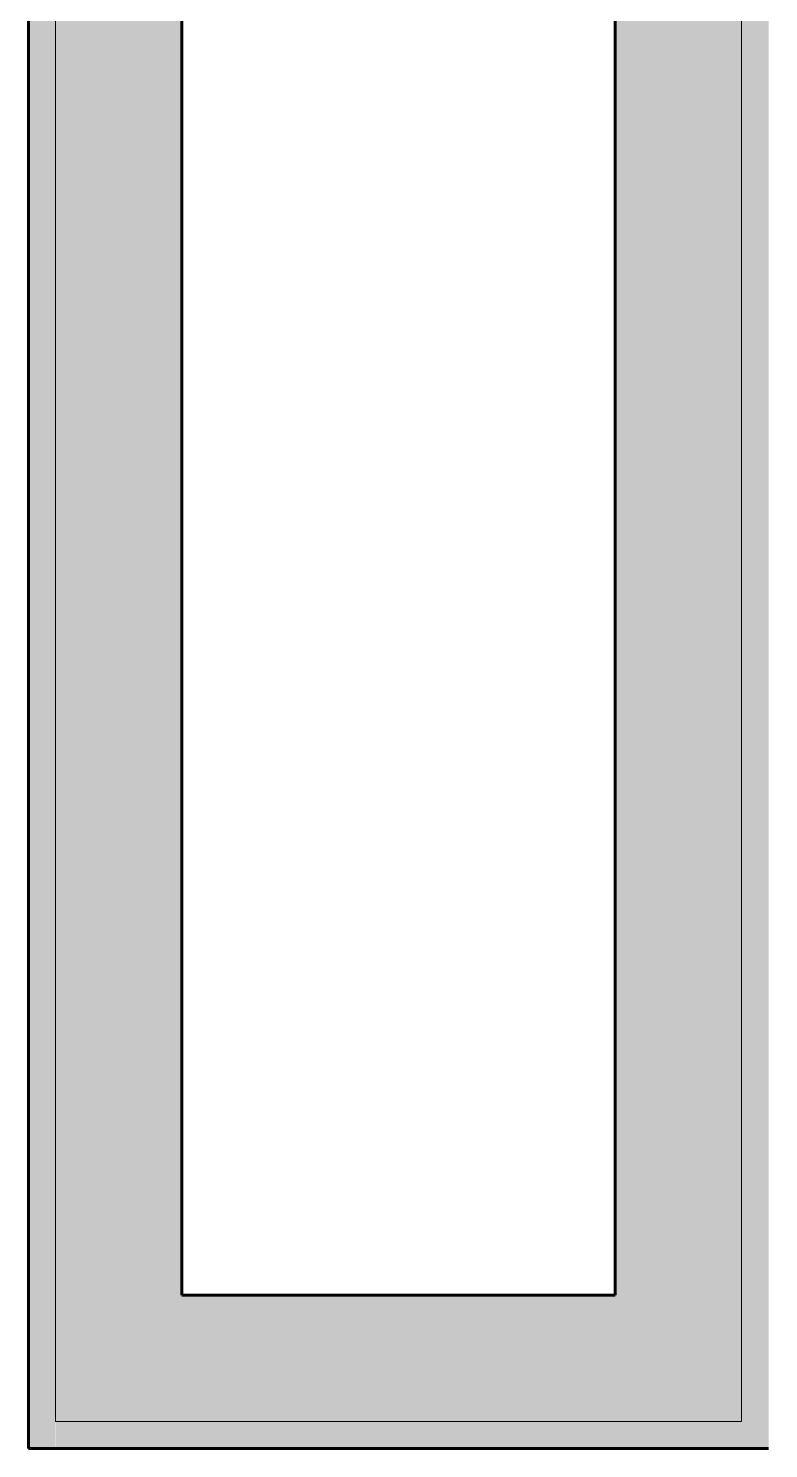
# Model space of a CAD drawing. Header units: inches. Extents: x -4169 to -1846, y 9706 to 12377.
# Drawn here: x -2945.77 to -2925.27, y 9939.19 to 9978.55 of the extents above; entities that cross this region are included whole.
import ezdxf

# ---------------------------------------------------------------- set-up
doc = ezdxf.new("R2010")
doc.units = ezdxf.units.IN
doc.header["$MEASUREMENT"] = 0
for name, color, linetype, lineweight in [('0-1', 7, 'Continuous', 5), ('A-WALL-4', 250, 'Continuous', 60), ('A-WALL-5', 10, 'Continuous', 18), ('A-WALL-6', 13, 'Continuous', 18), ('A-WALL-7', 23, 'Continuous', 5)]:
    doc.layers.add(name, color=color, linetype=linetype, lineweight=lineweight)

# ---------------------------------------------------------------- blocks, each defined once
blk = doc.blocks.new('CTR - 1st Phase - Shell_rvt-1-ENLARGED RCP - 1ST FLOOR PLAN')
at = {"layer": 'A-WALL-6'}
for points in [[(-2945.023736679704, 9939.939396110543), (-2941.523736679703, 9939.939396110543), (-2941.523736679703, 10011.58939611051), (-2945.023736679704, 10011.58939611051), (-2945.023736679704, 9947.502757489761)], [(-2926.023736679701, 9939.93939611054), (-2925.273736679701, 9939.93939611054), (-2925.2737366797, 10009.08939611052), (-2926.023736679701, 10009.08939611052), (-2926.023736679701, 9943.439396110543)], [(-2941.523736679703, 9939.93939611054), (-2926.023736679701, 9939.93939611054), (-2926.023736679701, 9943.439396110543), (-2941.523736679703, 9943.439396110543)]]:
    blk.add_hatch(color=256, dxfattribs=at).paths.add_polyline_path(points, flags=0)
at = {"layer": 'A-WALL-7'}
for points in [[(-2929.523736679701, 9943.439396110543), (-2926.023736679701, 9943.439396110543), (-2926.023736679701, 10011.58939611051), (-2929.5237366797, 10011.58939611051), (-2929.5237366797, 9947.502757489761)], [(-2945.773736679704, 9939.189396110543), (-2945.023736679704, 9939.189396110543), (-2945.023736679704, 10009.08939611052), (-2945.773736679703, 10009.08939611052), (-2945.773736679704, 9943.439396110543)], [(-2926.023736679701, 9939.189396110542), (-2925.2737366797, 9939.189396110542), (-2925.2737366797, 9939.93939611054), (-2945.023736679704, 9939.939396110543), (-2945.015602189465, 9939.189396110543), (-2929.523736679701, 9939.189396110542)]]:
    blk.add_hatch(color=256, dxfattribs=at).paths.add_polyline_path(points, flags=0)
at = {"layer": 'A-WALL-4'}
for p, q in [((-2945.7737366797, 9939.189396110534), (-2945.7737366797, 10009.0893961105)), ((-2941.5237366797, 10009.0893961105), (-2941.5237366797, 9943.439396110534)), ((-2929.523736679697, 9943.43939611053), (-2929.523736679697, 10009.0893961105)), ((-2941.5237366797, 9943.439396110534), (-2929.523736679697, 9943.43939611053)), ((-2945.0237366797, 9939.189396110532), (-2945.7737366797, 9939.189396110534)), ((-2941.5237366797, 9939.189396110534), (-2945.0237366797, 9939.189396110532)), ((-2925.273736679697, 9939.18939611053), (-2941.5237366797, 9939.189396110534))]:
    blk.add_line(p, q, dxfattribs=at)
at = {"layer": 'A-WALL-5'}
for p, q in [((-2945.0237366797, 9939.939396110534), (-2945.0237366797, 10009.0893961105)), ((-2926.023736679697, 9943.43939611053), (-2926.023736679697, 10009.0893961105)), ((-2926.023736679697, 9939.93939611053), (-2926.023736679697, 9943.43939611053)), ((-2945.0237366797, 9939.939396110534), (-2941.5237366797, 9939.939396110534)), ((-2926.023736679697, 9939.93939611053), (-2941.5237366797, 9939.939396110534))]:
    blk.add_line(p, q, dxfattribs=at)

msp = doc.modelspace()

# ---------------------------------------------------------------- block references
at = {"layer": '0-1'}
msp.add_blockref('CTR - 1st Phase - Shell_rvt-1-ENLARGED RCP - 1ST FLOOR PLAN', (0, 0), dxfattribs=at)

doc.saveas('drawing.dxf')
